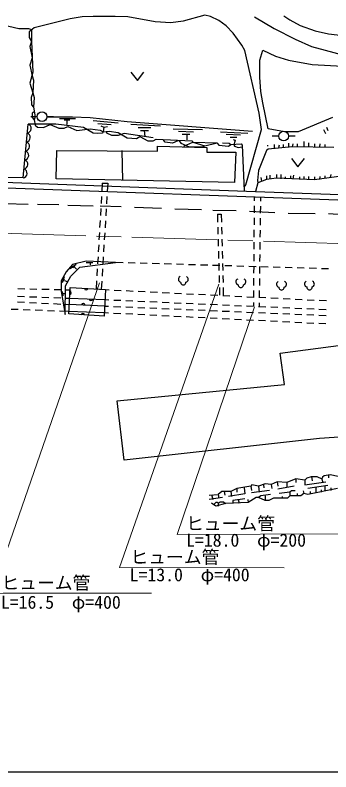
# Model space of a CAD drawing. Units: millimetres, scale not verified. Extents: x 40000 to 680000, y 20000 to 380000.
# Drawn here: x 274442 to 318848, y 205000 to 311503 of the extents above; entities that cross this region are included whole.
import ezdxf
from ezdxf.enums import TextEntityAlignment as Align

# ---------------------------------------------------------------- set-up
doc = ezdxf.new("R2010")
doc.units = ezdxf.units.MM
doc.header["$LTSCALE"] = 1000
doc.linetypes.add('CHAIN', pattern=[18.5, 12, -1.5, 3.5, -1.5])
for name, color, linetype, lineweight in [('M-BGD', 7, 'Continuous', 25), ('M-BMK', 2, 'CHAIN', 13), ('M-STR-HTXT', 7, 'Continuous', 13), ('M-STR-STRC', 7, 'Continuous', 25), ('M-TTL-BAND', 7, 'Continuous', 25)]:
    doc.layers.add(name, color=color, linetype=linetype, lineweight=lineweight)
doc.styles.add('ＭＳ ゴシック', font='')
doc.styles.get('ＭＳ ゴシック').set_extended_font_data('MS Gothic')

msp = doc.modelspace()

# ---------------------------------------------------------------- linework, layer by layer
at = {"layer": 'M-BGD'}
for p, q in [((282178, 310995), (277098, 309725)), ((283871, 311249), (282178, 310995)), ((285395, 311334), (283871, 311249)), ((288528, 311334), (285395, 311334)), ((290306, 311249), (288528, 311334)), ((294116, 310572), (290306, 311249)), ((301143, 311503), (298095, 310656)), ((301905, 311334), (301143, 311503)), ((303091, 310741), (301905, 311334)), ((308086, 311249), (310880, 309640)), ((312235, 311418), (313081, 310826)), ((270494, 310656), (274981, 309640)), ((296317, 310402), (294116, 310572)), ((298095, 310656), (296317, 310402)), ((304107, 309979), (303091, 310741)), ((305123, 308963), (304107, 309979)), ((313081, 310826), (314521, 310064)), ((314521, 310064), (316637, 309302)), ((274981, 309640), (276336, 309640)), ((276336, 309640), (276759, 309471)), ((277098, 309725), (276421, 309132)), ((276421, 309132), (276421, 308370)), ((276759, 309471), (276759, 307778)), ((306308, 307270), (305123, 308963)), ((310880, 309640), (313843, 308116)), ((316637, 309302), (318500, 308878)), ((318500, 308878), (323072, 308370)), ((276421, 308370), (276759, 307778)), ((313843, 308116), (316129, 307100)), ((276759, 307778), (276505, 307100)), ((276505, 307100), (276844, 305492)), ((276759, 307778), (276929, 303460)), ((306731, 306508), (306308, 307270)), ((316129, 307100), (321209, 305746)), ((308763, 297702), (306731, 306508)), ((308848, 305153), (309271, 306592)), ((309271, 306592), (311049, 305746)), ((311049, 305746), (312912, 305153)), ((276844, 305492), (276505, 304476)), ((308848, 302782), (308848, 305153)), ((312912, 305153), (316214, 304560)), ((276505, 304476), (276844, 302952)), ((316214, 304560), (323665, 304137)), ((276929, 303460), (276505, 301936)), ((276844, 302952), (277013, 302359)), ((290729, 303489), (291629, 302289)), ((291629, 302289), (292529, 303489)), ((309017, 300750), (308848, 302782)), ((276505, 301936), (276929, 300581)), ((277013, 302359), (276929, 300581)), ((276929, 300581), (276675, 299904)), ((276929, 300581), (277098, 299904)), ((309271, 299142), (309017, 300750)), ((276675, 299904), (276759, 298888)), ((277098, 299904), (277013, 298549)), ((276759, 298888), (277013, 298549)), ((277013, 298549), (277267, 297194)), ((310033, 295501), (309271, 299142)), ((277098, 297872), (276844, 297702)), ((276844, 297702), (276844, 297110)), ((277267, 297194), (277098, 296771)), ((278914, 297208), (279553, 297194)), ((279553, 297194), (282517, 297194)), ((282517, 297194), (284972, 297110)), ((309102, 295416), (308763, 297702)), ((275567, 288596), (276251, 296178)), ((280146, 296178), (276251, 296178)), ((276844, 297110), (277098, 296771)), ((277098, 296771), (277267, 296009)), ((278453, 295670), (279384, 296094)), ((279384, 296094), (280569, 295586)), ((284041, 295670), (280146, 296178)), ((280667, 296951), (282922, 296970)), ((281343, 296767), (282145, 296779)), ((281718, 296614), (281712, 296130)), ((284972, 297110), (290221, 296517)), ((285395, 296686), (288951, 296348)), ((286073, 296263), (287935, 296094)), ((290221, 296517), (307832, 295162)), ((290729, 296178), (294878, 295924)), ((319093, 297110), (314267, 295078)), ((277267, 296009), (277606, 295755)), ((277606, 295755), (278453, 295670)), ((280569, 295586), (281331, 295586)), ((281331, 295586), (281839, 295840)), ((281839, 295840), (283109, 295247)), ((283109, 295247), (284972, 295501)), ((285395, 294908), (284041, 295670)), ((284972, 295501), (286411, 295332)), ((286411, 295332), (286835, 295078)), ((286496, 295924), (286919, 295755)), ((286835, 295078), (286665, 294908)), ((286919, 295755), (286835, 295078)), ((286835, 295078), (287681, 295162)), ((286919, 295755), (287427, 295840)), ((287343, 294908), (287343, 295078)), ((287681, 295162), (288951, 294993)), ((291745, 295670), (293523, 295670)), ((292084, 295247), (293185, 295247)), ((292592, 295247), (292677, 294400)), ((296656, 295501), (300805, 295416)), ((297418, 295162), (299535, 295078)), ((303345, 295078), (307155, 294908)), ((306901, 287627), (309102, 295416)), ((312319, 295078), (310033, 295501)), ((314267, 295078), (312319, 295078)), ((317823, 295416), (318077, 294824)), ((318246, 295755), (318415, 295247)), ((286073, 294824), (285395, 294908)), ((286665, 294908), (286073, 294824)), ((288020, 294570), (287343, 294908)), ((288951, 294570), (288020, 294570)), ((288951, 294993), (290221, 294231)), ((289798, 294824), (288951, 294570)), ((293862, 294231), (289798, 294824)), ((290221, 294231), (291491, 294146)), ((291491, 294146), (291999, 294400)), ((291999, 294400), (293100, 293808)), ((293862, 293808), (294285, 294062)), ((294285, 294062), (299281, 293808)), ((297926, 294739), (299027, 294739)), ((298597, 294629), (298590, 293974)), ((304107, 294739), (306139, 294654)), ((304699, 294316), (305631, 294316)), ((305123, 293977), (305377, 293892)), ((310613, 294509), (311527, 294510)), ((312906, 294509), (313820, 294510)), ((293100, 293808), (293862, 293808)), ((294455, 292368), (294455, 293046)), ((294455, 293046), (301397, 292880)), ((295555, 293638), (295301, 293892)), ((296571, 293469), (295555, 293638)), ((297333, 293808), (296571, 293469)), ((297503, 293808), (297757, 293469)), ((297757, 293469), (298942, 292961)), ((298180, 293046), (299450, 293638)), ((298942, 292961), (300805, 292961)), ((299281, 293808), (299450, 293638)), ((299450, 293638), (301143, 293130)), ((299450, 293638), (302837, 293554)), ((300805, 292961), (301143, 293130)), ((301143, 293130), (302837, 293554)), ((302837, 293554), (302837, 293469)), ((302837, 293469), (303091, 293215)), ((303091, 293215), (304445, 293046)), ((303599, 293554), (304530, 293469)), ((304445, 293046), (304784, 293300)), ((304530, 293469), (304784, 293300)), ((304784, 293300), (306223, 293384)), ((305377, 293892), (305207, 293215)), ((305207, 293215), (305292, 293046)), ((305292, 293046), (305800, 292876)), ((305800, 292876), (306393, 292961)), ((306223, 293384), (306393, 293215)), ((306393, 293215), (306647, 286780)), ((309949, 293215), (309949, 293046)), ((313420, 292961), (310033, 292622)), ((310880, 293300), (310880, 292792)), ((311557, 293215), (311473, 292876)), ((312150, 293300), (312150, 292876)), ((312912, 293469), (312912, 292876)), ((313505, 293384), (313420, 292961)), ((319262, 292876), (313420, 292961)), ((314097, 293384), (314097, 292961)), ((315029, 293723), (315029, 292961)), ((315706, 293554), (315706, 292961)), ((316553, 293384), (316553, 292961)), ((317315, 293384), (317230, 292961)), ((317992, 293300), (317992, 292961)), ((280231, 288474), (280315, 292453)), ((280315, 292453), (294455, 292368)), ((289459, 292453), (289544, 288220)), ((301397, 292880), (301397, 292199)), ((301397, 292199), (305461, 292199)), ((305461, 292199), (305292, 287966)), ((309779, 292453), (308679, 289659)), ((310033, 292622), (309779, 292453)), ((313320, 291349), (314220, 290149)), ((314220, 290149), (315120, 291349)), ((308679, 289659), (308509, 288220)), ((309017, 288643), (309102, 288135)), ((309779, 288897), (309779, 288389)), ((310287, 288982), (310287, 288474)), ((311219, 289066), (311219, 288558)), ((311811, 289066), (311811, 288474)), ((312404, 288728), (312404, 288474)), ((313166, 288897), (313166, 288474)), ((313589, 288982), (313505, 288474)), ((314436, 288728), (314436, 288389)), ((315029, 288812), (315029, 288389)), ((315706, 288812), (315706, 288304)), ((321971, 289066), (316553, 288304)), ((316553, 288728), (316553, 288304)), ((317315, 288812), (317230, 288389)), ((317992, 288897), (317992, 288558)), ((318839, 289066), (318754, 288643)), ((305292, 287966), (280231, 288474)), ((286688, 287841), (286622, 286686)), ((286688, 287841), (287459, 287834)), ((287459, 287834), (287388, 286659)), ((306647, 287288), (306901, 287627)), ((308594, 287881), (308255, 286696)), ((308509, 288220), (308594, 287881)), ((309779, 288389), (308594, 287881)), ((311219, 288558), (309779, 288389)), ((316553, 288304), (311219, 288558)), ((321125, 285426), (269732, 287288)), ((308255, 286696), (322094, 286169)), ((286582, 285987), (286525, 284988)), ((287346, 285960), (287286, 284962)), ((308074, 285899), (308070, 285367)), ((308955, 285867), (308948, 285333)), ((272949, 285002), (276251, 284918)), ((277606, 284918), (280569, 284833)), ((281839, 284748), (285395, 284664)), ((286411, 284664), (289375, 284579)), ((291237, 284494), (295047, 284325)), ((308064, 284667), (308056, 283667)), ((308938, 284633), (308925, 283633)), ((286485, 284290), (286428, 283291)), ((287244, 284263), (287185, 283265)), ((296910, 284240), (300635, 284156)), ((302244, 284071), (305546, 283986)), ((302884, 283475), (303438, 283488)), ((302884, 283475), (302915, 282370)), ((303438, 283488), (303466, 282364)), ((307409, 283902), (310965, 283732)), ((312827, 283648), (316637, 283563)), ((318500, 283563), (321209, 283394)), ((286388, 282592), (286330, 281594)), ((287143, 282566), (287083, 281568)), ((308051, 282967), (308043, 281967)), ((308916, 282933), (308902, 281933)), ((302935, 281670), (302963, 280670)), ((303484, 281664), (303509, 280664)), ((308037, 281267), (308029, 280267)), ((308893, 281233), (308880, 280233)), ((286290, 280895), (286233, 279897)), ((287041, 280869), (286981, 279871)), ((286193, 279198), (286136, 278200)), ((286939, 279172), (286879, 278174)), ((302982, 279971), (303010, 278971)), ((303526, 279964), (303551, 278965)), ((308023, 279567), (308015, 278567)), ((308870, 279533), (308857, 278534)), ((303030, 278271), (303058, 277272)), ((303568, 278265), (303593, 277265)), ((286096, 277501), (286039, 276502)), ((286837, 277475), (286778, 276477)), ((308010, 277867), (308002, 276867)), ((308848, 277834), (308834, 276834)), ((282532, 276401), (281615, 275384)), ((282191, 275822), (283010, 276459)), ((282255, 274782), (283564, 276043)), ((284431, 276882), (282532, 276401)), ((282556, 275962), (282849, 276200)), ((282781, 276043), (283070, 275750)), ((283564, 276043), (288538, 276688)), ((288538, 276688), (284431, 276882)), ((284447, 276675), (285386, 276688)), ((284974, 276683), (284991, 276361)), ((289627, 276655), (288538, 276688)), ((291326, 276605), (290327, 276634)), ((293025, 276554), (292026, 276584)), ((294725, 276503), (293725, 276533)), ((296424, 276452), (295424, 276482)), ((298123, 276401), (297124, 276431)), ((299822, 276350), (298823, 276380)), ((301522, 276299), (300522, 276329)), ((303221, 276248), (302221, 276278)), ((303078, 276572), (303106, 275572)), ((303611, 276565), (303635, 275566)), ((304920, 276197), (303921, 276227)), ((306619, 276146), (305620, 276176)), ((308319, 276095), (307319, 276125)), ((307996, 276167), (307988, 275167)), ((308825, 276134), (308812, 275134)), ((310018, 276044), (309018, 276074)), ((311717, 275994), (310717, 276024)), ((313416, 275943), (312417, 275973)), ((315116, 275892), (314116, 275922)), ((316815, 275841), (315815, 275871)), ((281615, 275384), (280937, 274123)), ((281539, 273425), (282255, 274782)), ((285999, 275803), (285942, 274805)), ((286736, 275778), (286676, 274780)), ((303125, 274873), (303153, 273873)), ((303653, 274866), (303678, 273866)), ((318514, 275790), (317514, 275820)), ((280937, 274123), (280927, 272603)), ((281343, 274655), (281041, 273835)), ((281347, 274341), (281211, 274052)), ((281372, 274145), (281754, 273997)), ((285902, 274106), (285836, 272951)), ((286634, 274081), (286563, 272906)), ((307982, 274467), (307974, 273467)), ((308802, 274434), (308789, 273434)), ((274814, 273018), (275813, 272996)), ((276513, 272980), (277513, 272958)), ((278213, 272942), (279213, 272919)), ((279912, 272904), (280912, 272881)), ((281472, 269364), (281539, 273425)), ((281612, 272865), (282160, 272853)), ((287137, 272870), (286951, 269115)), ((287137, 272870), (287653, 272844)), ((288352, 272809), (289350, 272759)), ((290050, 272725), (291048, 272675)), ((303173, 273173), (303204, 272068)), ((303695, 273166), (303723, 272042)), ((307969, 272767), (307961, 271767)), ((308780, 272734), (308766, 271734)), ((274781, 271939), (275780, 271900)), ((276479, 271873), (277479, 271834)), ((278178, 271806), (279177, 271767)), ((279877, 271740), (280876, 271701)), ((280927, 272603), (281472, 269364)), ((281065, 272595), (281133, 272012)), ((281145, 272303), (281439, 272309)), ((281576, 271673), (282101, 271653)), ((282101, 271653), (287067, 271464)), ((291747, 272640), (292746, 272590)), ((293445, 272555), (294444, 272505)), ((295143, 272470), (296142, 272421)), ((296841, 272386), (297840, 272336)), ((298539, 272301), (299538, 272251)), ((300237, 272216), (301236, 272167)), ((301935, 272132), (302934, 272082)), ((303633, 272047), (304631, 271997)), ((305331, 271962), (306329, 271912)), ((307028, 271878), (308027, 271828)), ((308726, 271793), (309725, 271743)), ((310424, 271708), (311423, 271658)), ((312122, 271623), (313121, 271574)), ((274757, 271139), (275756, 271091)), ((276455, 271058), (277454, 271010)), ((278153, 270976), (279152, 270928)), ((279851, 270895), (280850, 270847)), ((281549, 270813), (282059, 270788)), ((287023, 270566), (282059, 270788)), ((287023, 270566), (287596, 270542)), ((287067, 271464), (287608, 271440)), ((288307, 271409), (289306, 271364)), ((290005, 271333), (291004, 271289)), ((291704, 271258), (292703, 271213)), ((293402, 271182), (294401, 271138)), ((295100, 271107), (296099, 271062)), ((296799, 271031), (297798, 270987)), ((298497, 270956), (299496, 270911)), ((300195, 270880), (301194, 270836)), ((301894, 270805), (302893, 270761)), ((303592, 270730), (304591, 270685)), ((305290, 270654), (306289, 270610)), ((306988, 270579), (307988, 270534)), ((307955, 271067), (307951, 270536)), ((308757, 271034), (308750, 270500)), ((313820, 271539), (314819, 271489)), ((315518, 271454), (316517, 271404)), ((317216, 271369), (318215, 271320)), ((273878, 270140), (274878, 270102)), ((275577, 270075), (276576, 270037)), ((277276, 270010), (278275, 269972)), ((278975, 269945), (279974, 269907)), ((280673, 269880), (282013, 269829)), ((282013, 269829), (286977, 269643)), ((286977, 269643), (287595, 269612)), ((288295, 270512), (289294, 270469)), ((288295, 269577), (289293, 269527)), ((289992, 269492), (290991, 269442)), ((289994, 270440), (290993, 270397)), ((291692, 270367), (292691, 270325)), ((293391, 270295), (294390, 270252)), ((295089, 270222), (296088, 270180)), ((296788, 270150), (297787, 270107)), ((298486, 270078), (299485, 270035)), ((300185, 270005), (301184, 269963)), ((301883, 269933), (302882, 269890)), ((303581, 269860), (304581, 269818)), ((305280, 269788), (306279, 269745)), ((306978, 269715), (307977, 269673)), ((308677, 269643), (309676, 269600)), ((308687, 270503), (309686, 270459)), ((310375, 269571), (311374, 269528)), ((310385, 270428), (311384, 270383)), ((312074, 269498), (313073, 269456)), ((312083, 270352), (313082, 270308)), ((313782, 270277), (314781, 270232)), ((315480, 270201), (316479, 270157)), ((317178, 270126), (318177, 270082)), ((286951, 269115), (281994, 269444)), ((291690, 269407), (292689, 269357)), ((293388, 269322), (294387, 269272)), ((295086, 269237), (296085, 269187)), ((296784, 269152), (297783, 269102)), ((298482, 269067), (299481, 269017)), ((300180, 268982), (301178, 268932)), ((301878, 268897), (302876, 268847)), ((303575, 268812), (304574, 268761)), ((305273, 268726), (306272, 268676)), ((306971, 268641), (307970, 268591)), ((308669, 268556), (309668, 268506)), ((310367, 268471), (311366, 268421)), ((313772, 269426), (314771, 269383)), ((315471, 269353), (316470, 269311)), ((317169, 269281), (318168, 269238)), ((312065, 268386), (313064, 268336)), ((313763, 268301), (314761, 268251)), ((315461, 268216), (316459, 268166)), ((317158, 268131), (318157, 268081)), ((311727, 263920), (320617, 265106)), ((312319, 259518), (311727, 263920)), ((288782, 257232), (312319, 259518)), ((289798, 248850), (288782, 257232)), ((317230, 251898), (289798, 248850)), ((322141, 252236), (317230, 251898)), ((313928, 246225), (312658, 245717)), ((315198, 246056), (313928, 246225)), ((313928, 246225), (313928, 245717)), ((315198, 246056), (315537, 246394)), ((315198, 246056), (315198, 245378)), ((315537, 246394), (316129, 246564)), ((316129, 246564), (316891, 246564)), ((316129, 246564), (316214, 245971)), ((316891, 246564), (317569, 246225)), ((317653, 246479), (317569, 246225)), ((317569, 246225), (317653, 245802)), ((317907, 246648), (317653, 246479)), ((318754, 246818), (317907, 246648)), ((318500, 246733), (318500, 246394)), ((319855, 246564), (318754, 246818)), ((307578, 245209), (305631, 244870)), ((307747, 245378), (307578, 245209)), ((307578, 245209), (307663, 244616)), ((308679, 245209), (307747, 245378)), ((309610, 245548), (308679, 245209)), ((308679, 245209), (308763, 244362)), ((309356, 245378), (309441, 244955)), ((310457, 245463), (309610, 245548)), ((311303, 245802), (310457, 245463)), ((310457, 245463), (310541, 244870)), ((312658, 245717), (311303, 245802)), ((311303, 245802), (311388, 245209)), ((313674, 245209), (311388, 244786)), ((312658, 245717), (312658, 245040)), ((315198, 245378), (318161, 245802)), ((318415, 245294), (315621, 244870)), ((316722, 245040), (316722, 244362)), ((317992, 245209), (317992, 244616)), ((301736, 243939), (303006, 244024)), ((302075, 244024), (302244, 243346)), ((303514, 244447), (303006, 244024)), ((303006, 244024), (303091, 243516)), ((304784, 244447), (303514, 244447)), ((303853, 244447), (303937, 243939)), ((306731, 244108), (304445, 243770)), ((305631, 244870), (304784, 244447)), ((304784, 244447), (304869, 243770)), ((305631, 244870), (305631, 244362)), ((306647, 244955), (306731, 244108)), ((310203, 244616), (307663, 244278)), ((310372, 244024), (309017, 243854)), ((313081, 244362), (311557, 244193)), ((313335, 244532), (313081, 244362)), ((313081, 244362), (313081, 243854)), ((313843, 244532), (313335, 244532)), ((314097, 244193), (314097, 243854)), ((315029, 244193), (314605, 243854)), ((314944, 244532), (315029, 244193)), ((315621, 244024), (315029, 244193)), ((319770, 244870), (315621, 244024)), ((315960, 244447), (315960, 244108)), ((317484, 244701), (317484, 244362)), ((318839, 244955), (318839, 244616)), ((303599, 243600), (301736, 243346)), ((302667, 242415), (302075, 242838)), ((302667, 242923), (302413, 242669)), ((302837, 242923), (302667, 242923)), ((303006, 242838), (302837, 242923)), ((303006, 242838), (303260, 243008)), ((303006, 242838), (303006, 242415)), ((303260, 243008), (303768, 243008)), ((303768, 243008), (304022, 242754)), ((307239, 242923), (304022, 242754)), ((306731, 243431), (305038, 243177)), ((305038, 243177), (305038, 242754)), ((305800, 243346), (305969, 242838)), ((307155, 243346), (307239, 242923)), ((308340, 243600), (307239, 242923)), ((308679, 243600), (308340, 243600)), ((309017, 243854), (308679, 243600)), ((309610, 243177), (308679, 243600)), ((309610, 243854), (309610, 243177)), ((310118, 243177), (309610, 243177)), ((310795, 243516), (310118, 243177)), ((312743, 243516), (310795, 243516)), ((311981, 243770), (311981, 243516)), ((313081, 243854), (312743, 243516)), ((314605, 243854), (313081, 243854)), ((304022, 242754), (302667, 242415))]:
    msp.add_line(p, q, dxfattribs=at)
for points in [[(236373, 289405), (238729, 289263), (308255, 286696)], [(275567, 288596), (268951, 288714), (267634, 289015)], [(281994, 269444), (282176, 273180), (287137, 272870)]]:
    msp.add_lwpolyline(points, dxfattribs=at)
msp.add_circle((312208, 294473), 683, dxfattribs=at)
for centre, radius, start, end in [((276042, 295560), 652, 278.35765, 71.32842), ((275928, 294297), 652, 278.35765, 71.32842), ((275814, 293033), 652, 278.35765, 71.32842), ((275700, 291769), 652, 278.35765, 71.32842), ((275586, 290505), 652, 278.35765, 71.32842), ((275472, 289242), 652, 278.35765, 71.32842), ((297814, 274331), 419, 113.44836, 257.2818), ((298095, 273900), 374, 176.52859, 3.47141), ((298376, 274331), 419, 282.7182, 66.55164), ((305908, 273976), 419, 113.44836, 257.2818), ((306471, 273976), 419, 282.7182, 66.55164), ((311616, 273622), 419, 113.44836, 257.2818), ((312178, 273622), 419, 282.7182, 66.55164), ((315550, 273654), 419, 113.44836, 257.2818), ((316113, 273654), 419, 282.7182, 66.55164), ((282084, 272444), 256, 279.89838, 74.53761), ((284434, 273095), 256, 189.0989, 343.73813), ((306190, 273545), 374, 176.52859, 3.47141), ((311897, 273190), 374, 176.52859, 3.47141), ((315832, 273222), 374, 176.52859, 3.47141), ((284023, 270644), 256, 10.11712, 164.75635), ((285101, 271595), 256, 190.50115, 345.14038), ((283954, 269258), 256, 8.87547, 163.51471)]:
    msp.add_arc(centre, radius, start, end, dxfattribs=at)
at = {"layer": 'M-BMK'}
msp.add_line((272385, 280794), (372172, 277782), dxfattribs=at)
at = {"layer": 'M-STR-HTXT'}
for p, q in [((286297, 273807), (271171, 230138)), ((303091, 273657), (289121, 233779)), ((308086, 270440), (297221, 238429)), ((297221, 238429), (320631, 238486)), ((312285, 233731), (289121, 233779)), ((271171, 230138), (293635, 230140))]:
    msp.add_line(p, q, dxfattribs=at)
at = {"layer": 'M-STR-STRC'}
for p, q in [((276636, 297255), (277550, 297256)), ((278929, 297255), (279843, 297256))]:
    msp.add_line(p, q, dxfattribs=at)
msp.add_circle((278232, 297219), 683, dxfattribs=at)
at = {"layer": 'M-TTL-BAND'}
msp.add_line((40000, 205000), (579000, 205000), dxfattribs=at)

# ---------------------------------------------------------------- texts
at = {"layer": 'M-STR-HTXT', "style": 'ＭＳ ゴシック'}
for s, p in [('ヒューム管', (298482, 238482)), ('L=18.0\u3000φ=200', (298489, 236144)), ('ヒューム管', (290661, 233772)), ('L=13.0\u3000φ=400', (290558, 231272)), ('ヒューム管', (272521, 230138)), ('L=16.5\u3000φ=400', (272437, 227408))]:
    msp.add_text(s, height=1833, dxfattribs=at).set_placement(p, align=Align.BOTTOM_LEFT)

doc.saveas('drawing.dxf')
